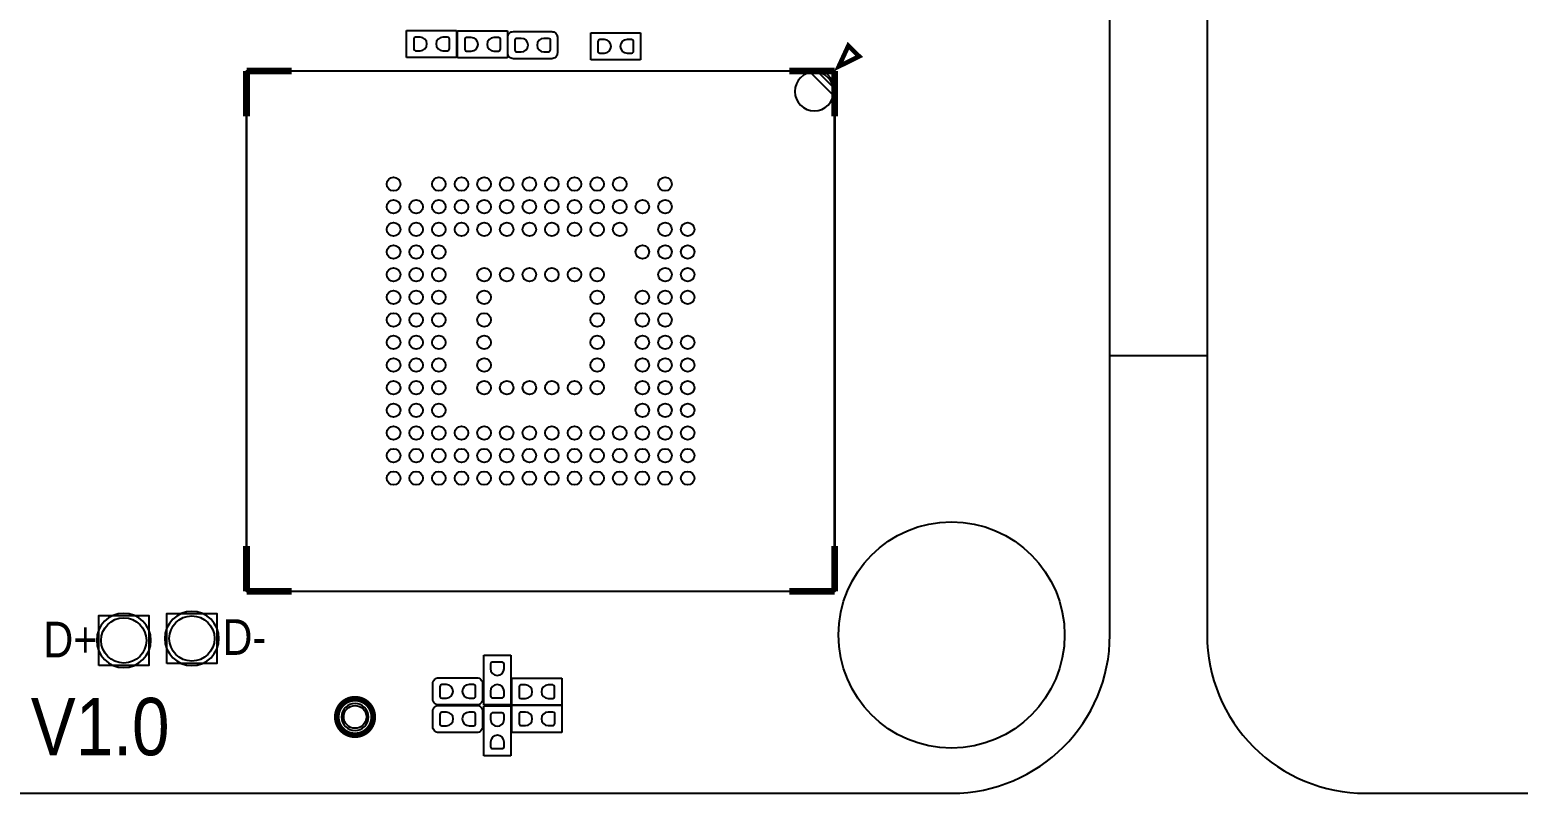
# Model space of a CAD drawing. Extents: x 24 to 162, y 5 to 143.
# Drawn here: x 59.75 to 92.66, y 4.79 to 21.67 of the extents above; entities that cross this region are included whole.
import ezdxf

# ---------------------------------------------------------------- set-up
doc = ezdxf.new("R2010")
doc.units = 0
for name, color, linetype in [('BG_OUTLINE', 7, 'CONTINUOUS'), ('BG_SILKSCREEN_TOP', 7, 'CONTINUOUS'), ('PG_ASSEMBLY_TOP', 200, 'CONTINUOUS'), ('PG_SILKSCREEN_TOP', 73, 'CONTINUOUS'), ('PIN_TOP', 110, 'CONTINUOUS')]:
    doc.layers.add(name, color=color, linetype=linetype)

msp = doc.modelspace()

# ---------------------------------------------------------------- linework, layer by layer
at = {"layer": 'BG_OUTLINE'}
for points in [[(32.12973, 4.786376), (80.129634, 4.786376, 0.414205), (83.629246, 8.286242), (83.629246, 41.286176, 0.414226), (80.129634, 44.786296), (32.12973, 44.786296, 0.414268), (28.629356, 41.286176), (28.629356, 8.286242, 0.414248)], [(89.27973, 4.786376), (137.279634, 4.786376, 0.414205), (140.779246, 8.286242), (140.779246, 41.286176, 0.414226), (137.279634, 44.786296), (89.27973, 44.786296, 0.414268), (85.779356, 41.286176), (85.779356, 8.286242, 0.414248)]]:
    msp.add_lwpolyline(points, format="xyb", close=True, dxfattribs=at)
msp.add_lwpolyline([(83.629246, 14.454886), (83.629246, 23.878286), (85.779356, 23.878286), (85.779356, 14.454886)], close=True, dxfattribs=at)
at = {"layer": 'BG_SILKSCREEN_TOP'}
for points, const_width in [([(77.636878, 20.85594), (78.08722, 21.077174), (77.847698, 21.31314), (77.636878, 20.85594)], 0.1016), ([(64.541908, 20.755864), (64.541908, 19.755866)], 0.150114), ([(65.541906, 20.755864), (64.541908, 20.755864)], 0.150114), ([(77.546708, 20.755864), (76.54671, 20.755864)], 0.150114), ([(77.546708, 19.755866), (77.546708, 20.755864)], 0.150114), ([(64.541908, 10.249662), (64.541908, 9.249664)], 0.150114), ([(77.546708, 9.249664), (77.546708, 10.249662)], 0.150114), ([(64.541908, 9.249664), (65.541906, 9.249664)], 0.150114), ([(76.54671, 9.249664), (77.546708, 9.249664)], 0.150114)]:
    msp.add_lwpolyline(points, dxfattribs=dict(at, const_width=const_width))
at = {"layer": 'PG_ASSEMBLY_TOP'}
for points in [[(68.081906, 21.052282), (68.081906, 21.65223)], [(68.081906, 21.65223), (69.181726, 21.65223)], [(69.181726, 21.65223), (69.181726, 21.052282)], [(69.210174, 21.643848), (70.309994, 21.643848)], [(69.210174, 21.0439), (69.210174, 21.643848)], [(70.309994, 21.643848), (70.309994, 21.0439)], [(70.31609, 21.153374), (70.31609, 21.499576)], [(70.44309, 21.626576), (71.289164, 21.626576)], [(71.416164, 21.499576), (71.416164, 21.153374)], [(72.154542, 21.599906), (73.254362, 21.599906)], [(72.154542, 20.999958), (72.154542, 21.599906)], [(73.254362, 21.599906), (73.254362, 20.999958)], [(69.181726, 21.052282), (68.081906, 21.052282)], [(70.309994, 21.0439), (69.210174, 21.0439)], [(71.289164, 21.026374), (70.44309, 21.026374)], [(73.254362, 20.999958), (72.154542, 20.999958)], [(69.78523, 6.73989), (69.78523, 7.83971)], [(69.78523, 7.83971), (70.385178, 7.83971)], [(70.385178, 7.83971), (70.385178, 6.73989)], [(68.787772, 7.338822), (69.633846, 7.338822)], [(70.410578, 6.730746), (70.410578, 7.330694)], [(70.410578, 7.330694), (71.510398, 7.330694)], [(71.510398, 7.330694), (71.510398, 6.730746)], [(68.660772, 6.86562), (68.660772, 7.211822)], [(69.760846, 7.211822), (69.760846, 6.86562)], [(68.661788, 6.255258), (68.661788, 6.60146)], [(69.633846, 6.73862), (68.787772, 6.73862)], [(68.788788, 6.72846), (69.634862, 6.72846)], [(69.761862, 6.60146), (69.761862, 6.255258)], [(70.385178, 6.73989), (69.78523, 6.73989)], [(69.78777, 5.616702), (69.78777, 6.716522)], [(69.78777, 6.716522), (70.387718, 6.716522)], [(70.387718, 6.716522), (70.387718, 5.616702)], [(71.510398, 6.730746), (70.410578, 6.730746)], [(70.411086, 6.131814), (70.411086, 6.731762)], [(70.411086, 6.731762), (71.510906, 6.731762)], [(71.510906, 6.731762), (71.510906, 6.131814)], [(69.634862, 6.128258), (68.788788, 6.128258)], [(71.510906, 6.131814), (70.411086, 6.131814)], [(70.387718, 5.616702), (69.78777, 5.616702)]]:
    msp.add_lwpolyline(points, dxfattribs=at)
for points in [[(70.31609, 21.499576, -0.414214), (70.44309, 21.626576)], [(71.289164, 21.626576, -0.414214), (71.416164, 21.499576)], [(70.44309, 21.026374, -0.414214), (70.31609, 21.153374)], [(71.416164, 21.153374, -0.414214), (71.289164, 21.026374)], [(68.660772, 7.211822, -0.414214), (68.787772, 7.338822)], [(69.633846, 7.338822, -0.414214), (69.760846, 7.211822)], [(68.787772, 6.73862, -0.414214), (68.660772, 6.86562)], [(68.661788, 6.60146, -0.414214), (68.788788, 6.72846)], [(69.760846, 6.86562, -0.414214), (69.633846, 6.73862)], [(69.634862, 6.72846, -0.414214), (69.761862, 6.60146)], [(68.788788, 6.128258, -0.414214), (68.661788, 6.255258)], [(69.761862, 6.255258, -0.414214), (69.634862, 6.128258)]]:
    msp.add_lwpolyline(points, format="xyb", dxfattribs=at)
for points in [[(77.544422, 20.752816), (64.544194, 20.752816), (64.544194, 9.252712), (77.544422, 9.252712)], [(61.277246, 7.612888), (61.277246, 8.715248), (62.379606, 8.715248), (62.379606, 7.612888)], [(62.781942, 7.656322), (62.781942, 8.758682), (63.884302, 8.758682), (63.884302, 7.656322)]]:
    msp.add_lwpolyline(points, close=True, dxfattribs=at)
for points in [[(77.524356, 20.302728, 1), (76.66426, 20.3028, 1)], [(67.240912, 6.472428, 1), (66.640964, 6.472428, 1)]]:
    msp.add_lwpolyline(points, format="xyb", close=True, dxfattribs=at)
at = {"layer": 'PG_SILKSCREEN_TOP'}
for points in [[(77.546708, 20.755864), (77.546708, 9.249664), (64.541908, 9.249664), (64.541908, 20.755864), (77.546708, 20.755864)], [(77.521308, 20.209764), (76.987908, 20.743164)], [(77.521308, 20.362164), (77.521308, 20.387564), (77.165708, 20.743164)], [(77.521308, 20.514564), (77.521308, 20.539964), (77.343508, 20.717764)]]:
    msp.add_lwpolyline(points, dxfattribs=at)
for points in [[(62.427866, 8.164068, 1), (61.228986, 8.164068, 1), (62.427866, 8.164068)], [(63.932562, 8.207502, 1), (62.733682, 8.207502, 1), (63.932562, 8.207502)]]:
    msp.add_lwpolyline(points, format="xyb", dxfattribs=at)
at = {"layer": 'PG_SILKSCREEN_TOP', "const_width": 0.127}
msp.add_lwpolyline([(67.344036, 6.472428, 1), (66.53784, 6.472428, 1), (67.344036, 6.472428)], format="xyb", dxfattribs=at)
at = {"layer": 'PIN_TOP'}
for points in [[(68.381626, 21.50237), (68.280026, 21.50237, 0.375524), (68.237608, 21.453856), (68.237608, 21.237956, 0.365016), (68.280026, 21.202142), (68.381626, 21.202142, 0.99984)], [(68.882006, 21.202142), (68.983606, 21.202142, 0.375524), (69.026024, 21.250656), (69.026024, 21.466556, 0.365016), (68.983606, 21.50237), (68.882006, 21.50237, 0.99984)], [(69.509894, 21.493988), (69.408294, 21.493988, 0.375524), (69.365876, 21.445474), (69.365876, 21.229574, 0.365016), (69.408294, 21.19376), (69.509894, 21.19376, 0.99984)], [(70.010274, 21.19376), (70.111874, 21.19376, 0.375524), (70.154292, 21.242274), (70.154292, 21.458174, 0.365016), (70.111874, 21.493988), (70.010274, 21.493988, 0.99984)], [(70.61581, 21.476716), (70.51421, 21.476716, 0.375524), (70.471792, 21.428202), (70.471792, 21.212302, 0.365016), (70.51421, 21.176488), (70.61581, 21.176488, 0.99984)], [(71.11619, 21.176488), (71.21779, 21.176488, 0.375524), (71.260208, 21.225002), (71.260208, 21.440902, 0.365016), (71.21779, 21.476716), (71.11619, 21.476716, 0.99984)], [(72.454262, 21.450046), (72.352662, 21.450046, 0.375524), (72.310244, 21.401532), (72.310244, 21.185632, 0.365016), (72.352662, 21.149818), (72.454262, 21.149818, 0.99984)], [(72.954642, 21.149818), (73.056242, 21.149818, 0.375524), (73.09866, 21.198332), (73.09866, 21.414232, 0.365016), (73.056242, 21.450046), (72.954642, 21.450046, 0.99984)], [(70.235318, 7.53999), (70.235318, 7.64159, 0.375524), (70.186804, 7.684008), (69.970904, 7.684008, 0.365016), (69.93509, 7.64159), (69.93509, 7.53999, 0.99984)], [(68.960492, 7.188962), (68.858892, 7.188962, 0.375524), (68.816474, 7.140448), (68.816474, 6.924548, 0.365016), (68.858892, 6.888734), (68.960492, 6.888734, 0.99984)], [(69.460872, 6.888734), (69.562472, 6.888734, 0.375524), (69.60489, 6.937248), (69.60489, 7.153148, 0.365016), (69.562472, 7.188962), (69.460872, 7.188962, 0.99984)], [(69.93509, 7.03961), (69.93509, 6.93801, 0.375524), (69.983604, 6.895592), (70.199504, 6.895592, 0.365016), (70.235318, 6.93801), (70.235318, 7.03961, 0.99984)], [(70.710298, 7.180834), (70.608698, 7.180834, 0.375524), (70.56628, 7.13232), (70.56628, 6.91642, 0.365016), (70.608698, 6.880606), (70.710298, 6.880606, 0.99984)], [(71.210678, 6.880606), (71.312278, 6.880606, 0.375524), (71.354696, 6.92912), (71.354696, 7.14502, 0.365016), (71.312278, 7.180834), (71.210678, 7.180834, 0.99984)], [(70.710806, 6.581902), (70.609206, 6.581902, 0.375524), (70.566788, 6.533388), (70.566788, 6.317488, 0.365016), (70.609206, 6.281674), (70.710806, 6.281674, 0.99984)], [(71.211186, 6.281674), (71.312786, 6.281674, 0.375524), (71.355204, 6.330188), (71.355204, 6.546088, 0.365016), (71.312786, 6.581902), (71.211186, 6.581902, 0.99984)], [(68.961508, 6.5786), (68.859908, 6.5786, 0.375524), (68.81749, 6.530086), (68.81749, 6.314186, 0.365016), (68.859908, 6.278372), (68.961508, 6.278372, 0.99984)], [(69.461888, 6.278372), (69.563488, 6.278372, 0.375524), (69.605906, 6.326886), (69.605906, 6.542786, 0.365016), (69.563488, 6.5786), (69.461888, 6.5786, 0.99984)], [(70.237858, 6.416802), (70.237858, 6.518402, 0.375524), (70.189344, 6.56082), (69.973444, 6.56082, 0.365016), (69.93763, 6.518402), (69.93763, 6.416802, 0.99984)], [(69.93763, 5.916422), (69.93763, 5.814822, 0.375524), (69.986144, 5.772404), (70.202044, 5.772404, 0.365016), (70.237858, 5.814822), (70.237858, 5.916422, 0.99984)]]:
    msp.add_lwpolyline(points, format="xyb", close=True, dxfattribs=at)
for centre, radius in [((67.793108, 18.253964), 0.14986), ((68.793868, 18.253964), 0.14986), ((69.294248, 18.253964), 0.14986), ((69.794628, 18.253964), 0.14986), ((70.295008, 18.253964), 0.14986), ((70.795388, 18.253964), 0.14986), ((71.293228, 18.253964), 0.14986), ((71.793608, 18.253964), 0.14986), ((72.293988, 18.253964), 0.14986), ((72.794368, 18.253964), 0.14986), ((73.795128, 18.253964), 0.14986), ((67.793108, 17.753584), 0.14986), ((68.293488, 17.753584), 0.14986), ((68.793868, 17.753584), 0.14986), ((69.294248, 17.753584), 0.14986), ((69.794628, 17.753584), 0.14986), ((70.295008, 17.753584), 0.14986), ((70.795388, 17.753584), 0.14986), ((71.293228, 17.753584), 0.14986), ((71.793608, 17.753584), 0.14986), ((72.293988, 17.753584), 0.14986), ((72.794368, 17.753584), 0.14986), ((73.294748, 17.753584), 0.14986), ((73.795128, 17.753584), 0.14986), ((67.793108, 17.253204), 0.14986), ((68.293488, 17.253204), 0.14986), ((68.793868, 17.253204), 0.14986), ((69.294248, 17.253204), 0.14986), ((69.794628, 17.253204), 0.14986), ((70.295008, 17.253204), 0.14986), ((70.795388, 17.253204), 0.14986), ((71.293228, 17.253204), 0.14986), ((71.793608, 17.253204), 0.14986), ((72.293988, 17.253204), 0.14986), ((72.794368, 17.253204), 0.14986), ((73.795128, 17.253204), 0.14986), ((74.295508, 17.253204), 0.14986), ((67.793108, 16.752824), 0.14986), ((68.293488, 16.752824), 0.14986), ((68.793868, 16.752824), 0.14986), ((73.294748, 16.752824), 0.14986), ((73.795128, 16.752824), 0.14986), ((74.295508, 16.752824), 0.14986), ((67.793108, 16.252444), 0.14986), ((68.293488, 16.252444), 0.14986), ((68.793868, 16.252444), 0.14986), ((69.794628, 16.252444), 0.14986), ((70.295008, 16.252444), 0.14986), ((70.795388, 16.252444), 0.14986), ((71.293228, 16.252444), 0.14986), ((71.793608, 16.252444), 0.14986), ((72.293988, 16.252444), 0.14986), ((73.795128, 16.252444), 0.14986), ((74.295508, 16.252444), 0.14986), ((67.793108, 15.752064), 0.14986), ((68.293488, 15.752064), 0.14986), ((68.793868, 15.752064), 0.14986), ((69.794628, 15.752064), 0.14986), ((72.293988, 15.752064), 0.14986), ((73.294748, 15.752064), 0.14986), ((73.795128, 15.752064), 0.14986), ((74.295508, 15.752064), 0.14986), ((67.793108, 15.251684), 0.14986), ((68.293488, 15.251684), 0.14986), ((68.793868, 15.251684), 0.14986), ((69.794628, 15.251684), 0.14986), ((72.293988, 15.251684), 0.14986), ((73.294748, 15.251684), 0.14986), ((73.795128, 15.251684), 0.14986), ((67.793108, 14.753844), 0.14986), ((68.293488, 14.753844), 0.14986), ((68.793868, 14.753844), 0.14986), ((69.794628, 14.753844), 0.14986), ((72.293988, 14.753844), 0.14986), ((73.294748, 14.753844), 0.14986), ((73.795128, 14.753844), 0.14986), ((74.295508, 14.753844), 0.14986), ((67.793108, 14.253464), 0.14986), ((68.293488, 14.253464), 0.14986), ((68.793868, 14.253464), 0.14986), ((69.794628, 14.253464), 0.14986), ((72.293988, 14.253464), 0.14986), ((73.294748, 14.253464), 0.14986), ((73.795128, 14.253464), 0.14986), ((74.295508, 14.253464), 0.14986), ((67.793108, 13.753084), 0.14986), ((68.293488, 13.753084), 0.14986), ((68.793868, 13.753084), 0.14986), ((69.794628, 13.753084), 0.14986), ((70.295008, 13.753084), 0.14986), ((70.795388, 13.753084), 0.14986), ((71.293228, 13.753084), 0.14986), ((71.793608, 13.753084), 0.14986), ((72.293988, 13.753084), 0.14986), ((73.294748, 13.753084), 0.14986), ((73.795128, 13.753084), 0.14986), ((74.295508, 13.753084), 0.14986), ((67.793108, 13.252704), 0.14986), ((68.293488, 13.252704), 0.14986), ((68.793868, 13.252704), 0.14986), ((73.294748, 13.252704), 0.14986), ((73.795128, 13.252704), 0.14986), ((74.295508, 13.252704), 0.14986), ((67.793108, 12.752324), 0.14986), ((68.293488, 12.752324), 0.14986), ((68.793868, 12.752324), 0.14986), ((69.294248, 12.752324), 0.14986), ((69.794628, 12.752324), 0.14986), ((70.295008, 12.752324), 0.14986), ((70.795388, 12.752324), 0.14986), ((71.293228, 12.752324), 0.14986), ((71.793608, 12.752324), 0.14986), ((72.293988, 12.752324), 0.14986), ((72.794368, 12.752324), 0.14986), ((73.294748, 12.752324), 0.14986), ((73.795128, 12.752324), 0.14986), ((74.295508, 12.752324), 0.14986), ((67.793108, 12.251944), 0.14986), ((68.293488, 12.251944), 0.14986), ((68.793868, 12.251944), 0.14986), ((69.294248, 12.251944), 0.14986), ((69.794628, 12.251944), 0.14986), ((70.295008, 12.251944), 0.14986), ((70.795388, 12.251944), 0.14986), ((71.293228, 12.251944), 0.14986), ((71.793608, 12.251944), 0.14986), ((72.293988, 12.251944), 0.14986), ((72.794368, 12.251944), 0.14986), ((73.294748, 12.251944), 0.14986), ((73.795128, 12.251944), 0.14986), ((74.295508, 12.251944), 0.14986), ((67.793108, 11.751564), 0.14986), ((68.293488, 11.751564), 0.14986), ((68.793868, 11.751564), 0.14986), ((69.294248, 11.751564), 0.14986), ((69.794628, 11.751564), 0.14986), ((70.295008, 11.751564), 0.14986), ((70.795388, 11.751564), 0.14986), ((71.293228, 11.751564), 0.14986), ((71.793608, 11.751564), 0.14986), ((72.293988, 11.751564), 0.14986), ((72.794368, 11.751564), 0.14986), ((73.294748, 11.751564), 0.14986), ((73.795128, 11.751564), 0.14986), ((74.295508, 11.751564), 0.14986), ((80.129126, 8.285734), 2.499995), ((61.828426, 8.164068), 0.499999), ((63.333122, 8.207502), 0.499999), ((66.940938, 6.472428), 0.250063)]:
    msp.add_circle(centre, radius, dxfattribs=at)

# ---------------------------------------------------------------- texts
at = {"layer": 'BG_SILKSCREEN_TOP'}
for s, height, width, p in [('D+', 0.7874, 0.869032, (60.050172, 7.790942)), ('D-', 0.7874, 0.869032, (64.011302, 7.845806)), ('OPi CM5 V1.0', 1.27, 0.8782, (53.307488, 5.62483))]:
    msp.add_text(s, height=height, dxfattribs=dict(at, width=width)).set_placement(p)

doc.saveas('drawing.dxf')
